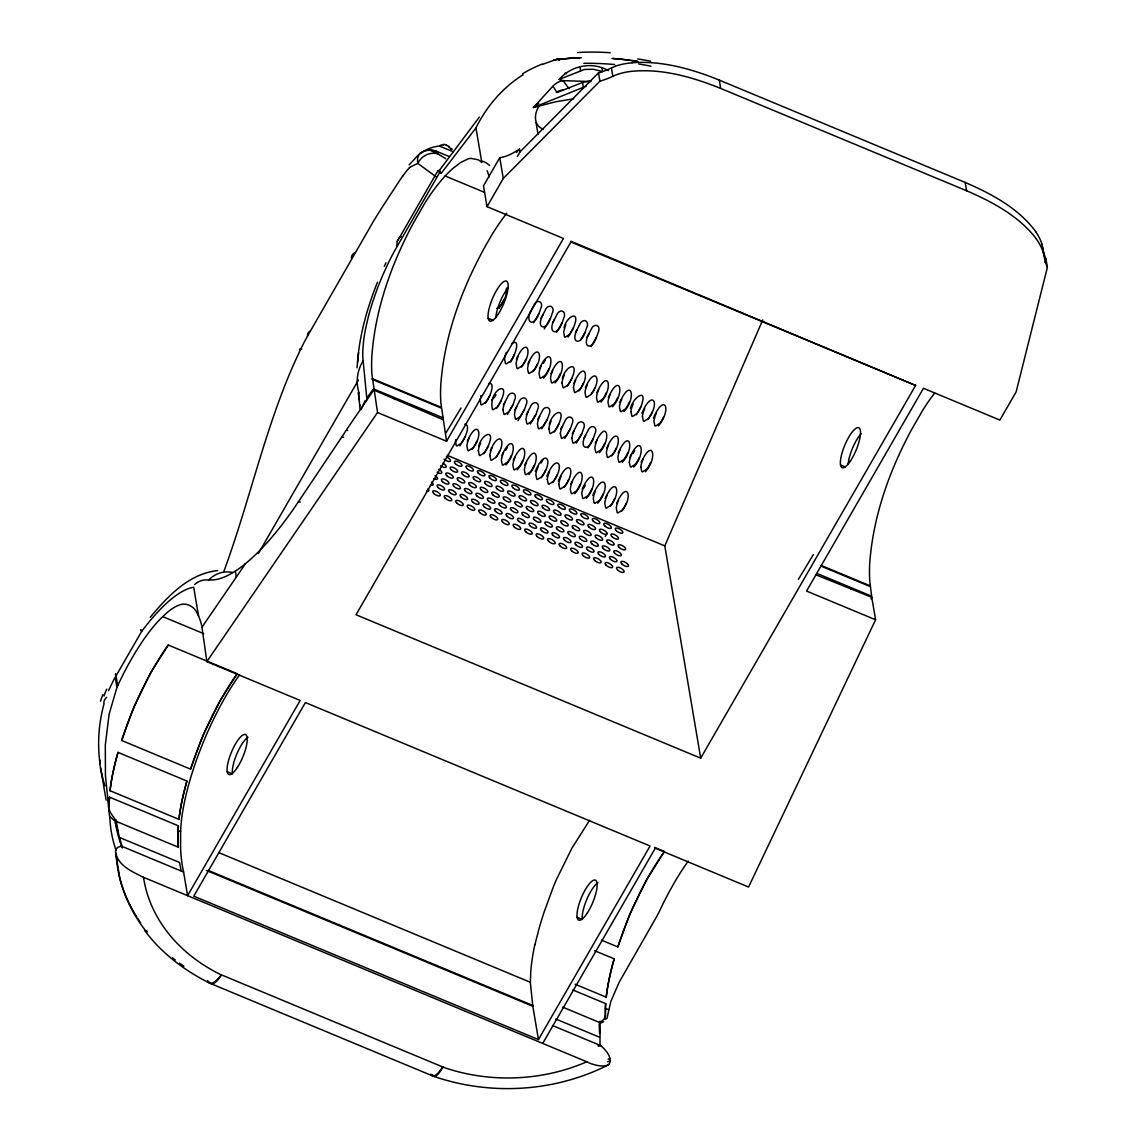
<?xml version="1.0" encoding="UTF-8"?>
<svg xmlns="http://www.w3.org/2000/svg" width="1146" height="1146" viewBox="0 0 1146 1146"><rect width="100%" height="100%" fill="white"/><g stroke="black" fill="none" stroke-linecap="round" stroke-linejoin="round"><path stroke-width="1.5" d="M572.857 989.972L605.675 1003.624A116.133 33.148 -67.4 0 0 605.446 1008.38C605.79 1017.204 606.119 1018.765 599.143 1022.805M600.117 1021.115L599.988 1044.908L598.212 1045.696M538.462 1039.594L650.069 846.006L305.395 702.57L193.774 896.172L538.462 1039.594L532.818 1006.288L530.326 982.265L530.713 973.083A121.705 34.738 -67.4 0 1 534.767 944.906M178.189 830.592L178.174 847.138L116.333 821.41C112.924 815.135 106.435 810.222 109.257 801.899A116.133 33.148 -67.4 0 1 109.486 797.143L178.418 825.836A116.133 33.148 -67.4 0 0 178.189 830.592L180.638 831.609L180.581 847.181A268.637 76.667 -67.4 0 0 183.604 872.02L187.6 895.671L300.152 700.45L206.853 661.614L201.854 626.389A214.273 67.342 -63.3 0 0 198.602 616.204L193.688 587.239A190.437 54.349 -67.4 0 0 141.674 631.403L116.047 675.839A30.297 26.444 -9.6 0 0 115.23 677.372L116.935 687.428L109.128 714.159L105.303 745.043L105.432 775.47L109.085 811.296L109.071 805.996A172.645 49.264 -67.4 0 1 109.472 797.158M455.349 441.568L456.337 445.679A1.604 1.547 -57.1 0 0 457.082 445.98L461.365 443.144A26.888 25.728 -57.1 0 0 465.176 436.597C466.408 433.417 470.104 424.865 464.789 424.163M600.003 1022.676L562.586 1007.09M356.993 367.794L358.612 352.739M478.369 450.693L479.315 455.234A1.604 1.547 -57.1 0 0 480.059 455.549L484.343 452.699A26.888 25.728 -57.1 0 0 488.153 446.152C496.075 428.303 482.194 433.045 478.77 446.066M489.858 455.478L490.803 460.019A1.604 1.547 -57.1 0 0 491.548 460.334L495.831 457.483A26.888 25.728 -57.1 0 0 499.642 450.937M504.555 359.027L505.486 363.569A1.604 1.547 -57.1 0 0 506.245 363.884L510.529 361.033A26.888 25.728 -57.1 0 0 514.339 354.486M502.951 409.638L503.896 414.179A1.604 1.547 -57.1 0 0 504.641 414.494L508.924 411.658L512.778 405.125A30.527 29.223 -57.1 0 0 514.296 400.842C518.379 393.035 510.027 389.683 507.22 397.906A30.527 29.223 -57.1 0 0 505.128 401.931L503.338 405.039M548.905 428.762L549.851 433.303A1.604 1.547 -57.1 0 0 550.596 433.618L554.879 430.781A26.888 25.728 -57.1 0 0 558.689 424.221C566.625 406.343 552.701 411.156 549.292 424.163M547.301 479.386L548.246 483.927A1.604 1.547 -57.1 0 0 548.991 484.228L553.274 481.392M561.998 382.936L562.944 387.477A1.604 1.547 -57.1 0 0 563.689 387.778L567.972 384.941A26.888 25.728 -57.1 0 0 571.782 378.395C579.718 360.517 565.809 365.302 562.385 378.309M560.394 433.546L561.339 438.087A1.604 1.547 -57.1 0 0 562.084 438.402L566.368 435.552L570.235 429.034L564.863 438.331M558.79 484.156L559.735 488.697A1.604 1.547 -57.1 0 0 560.48 489.013L564.763 486.176A26.888 25.728 -57.1 0 0 568.574 479.63M573.487 387.706L574.433 392.247A1.604 1.547 -57.1 0 0 575.177 392.562L579.461 389.726M571.883 438.331L572.828 442.872A1.604 1.547 -57.1 0 0 573.573 443.187L577.856 440.336L581.724 433.804A30.527 29.223 -57.1 0 0 583.228 429.535C587.311 421.714 578.959 418.362 576.152 426.584A30.527 29.223 -57.1 0 0 574.06 430.624L572.269 433.718M630.93 411.615L631.876 416.156A1.604 1.547 -57.1 0 0 632.621 416.471L636.904 413.62A26.888 25.728 -57.1 0 0 640.714 407.074C648.88 387.205 633.409 396.058 630.429 408.549M629.34 462.239L630.271 466.766A1.604 1.547 -57.1 0 0 631.016 467.081L635.314 464.245A26.888 25.728 -57.1 0 0 639.11 457.698M642.433 416.399L643.364 420.94A1.604 1.547 -57.1 0 0 644.109 421.255L648.407 418.405A26.888 25.728 -57.1 0 0 652.203 411.858M640.829 467.009L641.76 471.55A1.604 1.547 -57.1 0 0 642.519 471.865L646.802 469.029A26.888 25.728 -57.1 0 0 650.599 462.468M206.853 661.614L377.521 412.517L371.934 374.269A192.614 54.965 -67.4 0 1 371.777 357.366C374.685 313.359 389.024 270.642 408.936 231.535A158.95 45.367 -67.4 0 1 413.577 222.653L424.965 202.885A102.51 29.252 -67.4 0 1 430.266 194.806A125.186 35.727 -67.4 0 1 445.121 176.054A152.031 43.39 -67.4 0 1 453.257 168.133L460.921 162.345L467.869 158.993A115.832 33.062 -67.4 0 1 470.82 158.363L478.111 159.752A171.585 48.963 -67.4 0 1 480.575 161.428L481.836 162.574L475.962 127.908L441.167 173.404L438.689 171.313L479.272 117.164M357.48 362.236C359.643 334.646 367.207 307.787 377.507 282.188M605.217 1016.445L605.246 1019.224L606.95 1018.493L610.861 1001.318L619.356 981.907L656.543 916.8M480.174 398.679L480.919 404.624A1.604 1.547 -57.1 0 0 481.664 404.925L485.947 402.088A26.888 25.728 -57.1 0 0 489.757 395.542C491.133 392.562 494.786 382.635 488.855 383.323M361.062 409.709L365.144 400.67M534.895 944.777L539.064 928.518A143.121 40.841 -67.4 0 1 544.278 911.629L553.432 886.632A95.347 27.203 -67.4 0 1 556.154 880.099L571.94 848.126L589.545 820.335M1045.109 262.491L1045.969 259.053A69.247 60.452 -9.6 0 1 1042.588 247.378L1041.786 243.883M1045.969 259.053L1047.372 267.39L1016.13 391.918L999.885 420.081L923.461 388.265L806.555 591.05L875.587 619.771L748.567 887.047L655.268 848.212L542.717 1043.433M480.632 396.645L480.948 395.599M121.662 740.474L132.148 711.322A95.347 27.203 -67.4 0 1 134.884 704.804L150.656 672.817L168.261 645.026L237.208 673.719A116.133 33.148 -67.4 0 0 190.594 769.152L121.662 740.474A116.133 33.148 -67.4 0 1 168.261 645.026M190.594 769.152L201.094 740.015A95.347 27.203 -67.4 0 1 203.816 733.483L219.602 701.51L237.208 673.719M601.449 940.121L617.852 946.954L628.352 917.803A95.347 27.203 -67.4 0 1 631.074 911.271L646.86 879.297L664.451 851.507L654.61 847.41M223.928 571.267C248.109 505.558 263.107 436.669 290.353 372.063A112.623 24.037 -65.4 0 1 295.668 359.973L300.381 349.859A53.518 11.417 -65.4 0 1 307.572 335.993A34.624 12.563 29.4 0 1 310.208 331.079M116.935 687.428L117.709 685.623A116.133 33.148 -67.4 0 1 162.789 616.634A115.517 32.962 -67.4 0 1 177.974 605.561C185.122 601.836 193.789 605.79 196.969 612.866A194.089 55.395 -67.4 0 1 198.602 616.219M108.541 690.565L114.557 678.217M496.82 408.091C516.273 376.79 487.652 387.806 492.408 409.394A1.604 1.547 -57.1 0 0 493.152 409.709L497.436 406.873A26.888 25.728 -57.1 0 0 501.246 400.326M472.281 449.089C484.457 434.649 477.825 417.187 467.281 441.282M533.019 306.856A30.527 29.223 -57.1 0 0 531.314 310.265C524.238 323.315 534.408 327.341 538.964 313.445A30.527 29.223 -57.1 0 0 540.482 309.176C544.565 301.355 536.213 298.003 533.406 306.226M542.803 315.05C535.726 328.1 545.897 332.125 550.452 318.23A30.527 29.223 -57.1 0 0 551.971 313.961C556.054 306.14 547.702 302.788 544.894 311.01A30.527 29.223 -57.1 0 0 542.803 315.05L541.012 318.144M521.416 367.007C533.621 352.567 527.002 335.047 516.431 359.185M532.904 371.791C545.109 357.351 538.491 339.832 527.919 363.97M565.78 324.605L563.66 331.853L564.548 336.852A1.604 1.547 -57.1 0 0 565.293 337.168L569.576 334.317A26.888 25.728 -57.1 0 0 573.387 327.77C581.323 309.907 567.413 314.692 563.99 327.699M543.505 378.123C556.154 364.6 551.126 343.026 539.408 368.754M517.347 469.745C529.968 456.237 524.925 434.721 513.236 460.406M579.36 325.349A30.527 29.223 -57.1 0 0 577.269 329.389C570.192 342.439 580.363 346.464 584.918 332.569A30.527 29.223 -57.1 0 0 586.437 328.3C590.519 320.479 582.168 317.127 579.36 325.349M588.758 334.174C581.681 347.224 591.852 351.249 596.407 337.354A30.527 29.223 -57.1 0 0 597.926 333.085C602.008 325.263 593.657 321.911 590.849 330.134A30.527 29.223 -57.1 0 0 588.758 334.174L586.967 337.268M541.213 477.767C554.478 460.377 545.281 447.169 535.325 471.507M552.701 482.552C565.966 465.147 556.77 451.939 546.814 476.292M591.25 394.152C602.925 378.782 594.702 365.474 585.362 387.878M585.549 435.408C578.486 448.458 588.643 452.484 593.213 438.589A30.527 29.223 -57.1 0 0 594.717 434.305C598.799 426.498 590.448 423.146 587.64 431.369A30.527 29.223 -57.1 0 0 585.549 435.408L583.758 438.503M600.948 402.031C613.597 388.508 608.569 366.935 596.851 392.663M612.437 406.801C625.086 393.293 620.058 371.705 608.354 397.433M599.329 452.684C611.993 439.162 606.979 417.516 595.247 443.287M586.279 498.438C598.9 484.916 593.857 463.414 582.168 489.098M623.94 411.586C636.574 398.063 631.546 376.49 619.843 402.217M611.72 455.907C623.94 441.454 617.322 423.891 606.735 448.072M597.768 503.223C611.563 486.663 603.942 469.287 592.769 495.416M622.307 462.239C634.97 448.716 629.956 427.086 618.224 452.842M610.145 506.46C622.321 492.021 615.689 474.559 605.145 498.653M621.633 511.245C633.824 496.805 627.177 479.329 616.634 503.438M700.693 758.179L915.597 385.443L570.909 242.007L356.019 614.757L700.693 758.179L664.795 545.883L762.763 319.906M506.489 288.09L506.016 294.837A30.527 29.223 -57.1 0 1 504.498 299.106L500.644 305.638L496.791 308.475M490.259 450.851C499.57 428.489 507.793 441.754 496.146 457.111M554.292 319.834A30.527 29.223 -57.1 0 1 556.383 315.795C559.191 307.572 567.542 310.924 563.46 318.731A30.527 29.223 -57.1 0 1 561.941 323.014C557.4 336.91 547.215 332.87 554.292 319.82L552.501 322.928M514.826 409.824L516.617 406.715A30.527 29.223 -57.1 0 1 518.708 402.676C521.516 394.468 529.867 397.82 525.785 405.627A30.527 29.223 -57.1 0 1 524.266 409.896L520.413 416.428L516.13 419.278M550.897 373.539C562.614 347.811 567.642 369.384 554.993 382.907M526.315 414.594L528.105 411.5A30.527 29.223 -57.1 0 1 530.197 407.46C533.005 399.238 541.356 402.59 537.273 410.411A30.527 29.223 -57.1 0 1 535.755 414.68L531.902 421.212L527.618 424.049A1.604 1.547 -57.1 0 1 526.874 423.748L525.928 419.207A26.186 25.054 -57.1 0 1 528.163 411.529M537.803 419.379L539.594 416.285A30.527 29.223 -57.1 0 1 541.686 412.245C544.493 404.022 552.845 407.374 548.762 415.181A30.527 29.223 -57.1 0 1 547.244 419.465L543.39 425.997L539.107 428.833A1.604 1.547 -57.1 0 1 538.362 428.518L537.417 423.991A26.186 25.054 -57.1 0 1 539.651 416.313M573.874 383.093C584.446 358.956 591.064 376.475 578.873 390.915M558.303 481.076C568.258 456.724 577.455 469.932 564.19 487.337M570.679 484.314C582.369 458.629 587.411 480.131 574.791 493.654M653.421 418.104C664.608 391.932 672.215 409.366 658.406 425.925M641.201 462.411C652.934 436.64 657.947 458.285 645.284 471.808M384.311 266.345L385.944 262.821M558.718 60.28L559.291 59.048A3.023 2.364 63.4 0 1 559.907 59.277L560.996 59.162M871.032 598.885L871.777 597.295L869.814 581.437A192.614 54.965 -67.4 0 1 869.642 564.548C872.55 520.542 886.889 477.825 906.801 438.703A158.95 45.367 -67.4 0 1 911.442 429.822L922.831 410.053A102.51 29.252 -67.4 0 1 928.145 401.974A125.186 35.727 -67.4 0 1 934.592 393.15M565.565 58.675L560.007 59.306L559.492 60.194M476.077 127.679C486.635 106.234 502.836 87.54 523.063 74.748M658.305 913.505L659.537 911.099A116.133 33.148 -67.4 0 1 688.302 861.09M418.806 155.011L417.975 157.002A121.877 35.268 26.7 0 0 417.602 161.543L417.832 163.391L436.311 176.957M657.962 914.164L656.902 916.141M307.572 335.993L373.539 221.135A341.68 72.943 -65.4 0 1 382.922 206.108L399.639 180.538A118.84 25.37 -65.4 0 1 402.103 176.957L402.618 176.24M439.276 170.668L438.03 170.553L397.318 241.29M438.03 170.553L439.72 172.459L394.281 251.404A86.752 24.754 -67.4 0 0 388.136 263.394L382.735 275.226A88.5 25.255 -67.4 0 0 376.977 289.58L372.507 302.444A91.68 26.172 -67.4 0 0 368.382 316.654L365.574 328.787A95.118 27.146 -67.4 0 0 363.526 341.508L362.809 350.547A97.424 27.805 -67.4 0 0 363.124 360.661L366.792 398.249A17.319 9.555 33.9 0 1 365.617 401.831M258.337 553.604L358.426 379.999M116.104 819.805L115.402 823.1M517.319 156.529L519.955 151.931L519.482 149.109A71.396 26.931 -52.8 0 1 499.728 157.704L483.497 185.838L487.021 206.667L563.46 238.468L446.553 441.253L377.521 412.517M487.021 206.667L503.266 178.489L599.902 81.18A69.247 60.452 -9.6 0 0 612.838 76.281L616.577 74.691A56.928 49.693 -9.6 0 1 631.747 71.324C662.259 68.345 692.628 77.154 720.691 88.428L966.594 190.752C992.45 201.94 1018.665 215.878 1036.185 238.612M446.553 441.253L440.881 402.948A192.614 54.965 -67.4 0 1 440.709 386.059C443.688 341.093 458.558 297.502 479.171 257.692A152.146 43.419 -67.4 0 1 485.589 245.702L491.82 234.959A104.687 29.868 -67.4 0 1 499.212 223.484L501.361 220.419A128.094 36.557 -67.4 0 1 506.733 213.299M499.14 308.389L504.498 299.106M446.08 432.672L461.007 407.99M529.524 313.359L531.314 310.265M459.904 445.851L465.219 436.612M485.331 403.32L489.8 395.556M509.927 362.236C512.233 362.036 522.791 336.809 511.761 343.499M533.606 322.742L538.964 313.445M491.849 400.255L493.64 397.161M494.17 397.82L495.946 394.725M544.207 329.074L550.452 318.23M483.77 453.873L488.196 446.181M507.42 414.437L512.778 405.125M556.598 332.297L561.941 323.014M543.462 363.296L545.252 360.202M518.006 420.768L524.266 409.91M568.087 337.082L573.43 327.799M501.747 455.621C513.437 429.951 518.479 451.452 505.859 464.975M505.744 450.278L507.535 447.169M575.478 332.483L577.269 329.389M530.397 423.991L535.755 414.68M580.463 340.319L584.918 332.569M541.886 428.776L547.244 419.465M567.37 386.13L571.825 378.409M591.064 346.636L596.407 337.354M524.725 465.19C536.414 439.505 541.456 461.007 528.836 474.53M554.263 431.999L558.732 424.249M541.098 463.07L542.889 459.961M560.781 428.948L562.571 425.839A30.527 29.223 -57.1 0 1 564.663 421.8C567.471 413.591 575.822 416.943 571.739 424.751A30.527 29.223 -57.1 0 1 570.221 429.019M576.352 443.115L581.724 433.804M587.841 447.9L593.213 438.589M583.486 488.397L585.277 485.302M636.317 414.823L640.772 407.102M641.918 413.319C651.902 388.938 661.084 402.189 647.805 419.608M629.713 457.626C641.445 431.856 646.459 453.501 633.795 467.024M632.921 453.644L634.712 450.55M605.26 536.486L607.051 533.377M798.418 579.289L813.345 554.607M419.035 154.567L419.78 153.822M346.178 430.28L343.471 434.506A77.871 24.496 -63.2 0 1 341.952 436.798L298.404 501.776A171.313 53.891 -63.2 0 1 245.531 563.574M366.792 398.249L371.046 392.147A34.595 9.87 -67.4 0 1 372.98 389.654L373.51 389.053M202.011 627.134L245.516 563.646A175.238 55.137 -63.2 0 1 235.36 571.095L229.716 574.447A176.011 55.309 -63.3 0 1 208.916 579.847L204.174 580.005A88.801 27.905 -63.3 0 0 199.476 581.351L197.441 582.412M409.122 164.895L417.903 155.412M533.506 370.602L529.223 373.438A1.604 1.547 -57.1 0 1 528.478 373.123L527.532 368.582A26.186 25.054 -57.1 0 1 529.767 360.904M472.854 447.928L468.571 450.765A1.604 1.547 -57.1 0 1 467.826 450.45L466.88 445.909A26.186 25.054 -57.1 0 1 469.115 438.245M518.809 467.052L514.525 469.889A1.604 1.547 -57.1 0 1 513.78 469.574L512.835 465.032A26.186 25.054 -57.1 0 1 515.07 457.369M602.438 399.281L598.155 402.131A1.604 1.547 -57.1 0 1 597.41 401.816L596.464 397.275A26.186 25.054 -57.1 0 1 598.713 389.597M600.833 449.905L596.55 452.742A1.604 1.547 -57.1 0 1 595.805 452.426L594.86 447.885A26.186 25.054 -57.1 0 1 597.109 440.207M587.74 495.731L583.457 498.582A1.604 1.547 -57.1 0 1 582.712 498.266L581.767 493.725A26.186 25.054 -57.1 0 1 584.016 486.047M150.241 617.264C167.674 596.364 188.918 573.645 217.597 570.608M573.688 98.814L555.982 101.693L533.492 107.466L552.888 86.151A18.035 15.743 -9.6 0 1 562.543 80.621L590.878 81.581M562.686 80.621L559.162 79.446C571.066 65.523 592.396 61.239 608.397 70.665M408.764 168.462L409.537 167.703A19.367 4.14 -65.4 0 1 410.769 166.743M438.732 171.141L440.322 171.141M519.955 151.931L598.499 72.857A69.247 60.452 -9.6 0 0 611.42 67.958L615.173 66.353M129.899 904.824A191.912 160.039 -4.7 0 1 119.771 877.922L115.674 852.61C118.081 865.789 132.692 871.934 143.422 877.277L586.881 1061.812C592.74 1065.178 613.024 1070.722 609.858 1058.259A28.636 11.331 30 0 0 602.882 1047.573L600.934 1045.682L552.472 1025.527M609.858 1058.259L608.168 1059.148M411.013 166.643L417.832 163.391A17.319 16.904 -53.7 0 1 437.801 153.779L445.808 158.75M598.384 1046.04L600.891 1045.639M608.984 1064.577C555.28 1092.052 490.574 1095.963 433.646 1076.309M603.684 1021.716L599.988 1023.364M542.287 64.448L556.512 59.363M451.896 149.009L448.888 147.404M533.492 107.466L586.15 86.179M601.922 67.958L602.538 71.582L593.341 69.247L584.417 69.462L559.162 79.446M590.835 80.922L583.515 82.068L557.013 92.54L553.117 86.48M557.314 59.191L557.142 59.234A12.148 6.174 -3.8 0 0 556.498 59.334M553.747 60.122L560.007 59.306M560.795 59.205L568.803 58.389M115.502 823.1A193.602 157.174 -1.9 0 0 121.462 845.992L122.092 847.696M565.608 58.718L567.943 58.46M632.119 62.729C662.087 60.523 691.754 68.961 719.287 80.105L965.176 182.429C991.476 193.832 1018.336 208.042 1035.697 231.592M568.187 58.489L569.691 58.317M569.075 58.417L570.565 58.245M569.963 58.346L571.453 58.188M570.866 58.274L573.229 58.059M571.768 58.217L574.117 58.002M420.195 153.664A33.277 29.051 -9.6 0 1 439.778 146.029L440.322 146.158M573.559 58.102L575.005 57.959M574.461 58.045L575.879 57.902M575.364 58.002L576.767 57.859M576.266 57.959L578.558 57.773M577.169 57.902L581.266 57.672M579.002 57.83L579.905 57.801M611.921 58.475L618.797 59.076M612.852 58.446L617.68 58.861M618.654 58.947L619.771 59.177M619.628 59.048L620.774 59.277M620.588 59.148L629.555 60.308M621.576 59.248L628.166 60.007M629.541 60.194L630.959 60.494M630.93 60.38L631.661 60.58M631.618 60.466L635.142 61.082M632.306 60.566L635.844 61.196M635.758 61.067L636.546 61.297M636.445 61.168L637.248 61.397M637.147 61.268L637.95 61.512M566.611 73.788L565.035 73.186M210.95 983.683L432.142 1075.722M439.792 146.187L452.985 151.673M437.801 153.779L430.466 150.384A59.664 17.032 -67.4 0 0 429.449 150.269L431.326 150.269A19.983 19.138 -57.1 0 1 437.514 151.702L449.06 156.486M445.135 175.968L484.529 192.356M488.167 318.316L492.766 320.221M840.505 464.932L845.103 466.837M372.321 378.667L441.253 407.346M820.951 565.35L870.186 585.835M371.977 379.254L440.924 407.933M820.608 565.938L869.857 586.423M373.625 388.938L442.557 417.617M817.327 573.573L871.504 596.178M442.886 419.594L373.711 390.041L346.78 429.335L347.682 430.595M815.737 574.748L871.777 597.295L875.587 619.771M447.098 455.291L664.795 545.883M162.789 616.634L203.73 633.681M227.237 771.731L232.452 773.894A21.645 6.174 -67.4 0 1 236.878 753.839A21.645 6.174 -67.4 0 1 248.009 737.236M577.126 917.33L582.354 919.493A21.645 6.174 -67.4 0 1 586.781 899.438A21.645 6.174 -67.4 0 1 597.897 882.835M118.024 752.378L186.97 781.071A116.133 33.148 -67.4 0 0 179.005 819.39L110.073 790.711A116.133 33.148 -67.4 0 1 118.024 752.378A112.294 32.045 -67.4 0 0 109.987 790.797M594.53 950.664L614.227 958.858A116.133 33.148 -67.4 0 0 606.263 997.178L575.091 984.213M107.796 801.298L109.257 801.899M605.446 1008.38L608.583 1009.683M218.628 852.552L530.326 982.265M208.3 870.444L533.191 1005.644M206.28 870.401L532.818 1006.288M119.657 837.54L179.55 862.465L181.168 871.017M555.738 1018.995L599.444 1037.187M121.333 846.12L183.604 872.034M209.489 983.024C184.348 970.461 161.328 953.042 144.539 930.323M439.72 172.459L441.167 173.404M538.949 106.32A17.419 8.137 -37.1 0 0 538.663 106.764C534.079 113.855 533.463 125.645 543.276 129.183M141.588 631.303L140.614 629.813L141.703 630.844M563.087 80.607L569.046 88.729M140.127 922L140.614 922.716M138.652 919.823L139.139 920.553M137.692 918.347L138.179 919.092M136.302 916.141L136.761 916.872M135.844 915.396L134.942 913.906M134.497 913.147L131.546 907.861M115.517 673.805L115.932 675.166A15.843 1.189 88 0 1 115.961 675.438L117.709 685.623M116.018 675.567L115.331 673.862M131.145 907.102L129.956 904.796M487.15 170.711L489.356 176.885M104.888 785.884L103.412 780.713A177.057 141.932 -49.3 0 1 99.788 763.666M122.35 847.682L115.116 821.381L109.486 816.067L109.099 811.483M118.439 833.113L116.333 821.41M394.668 399.481L394.553 398.808M1047.372 267.39A69.247 60.452 -9.6 0 1 1044.006 255.701L1043.189 252.206A58.245 50.854 -9.6 0 0 1036.084 238.683M1042.588 247.378L1044.006 255.701M965.176 182.429L966.594 190.752M850.948 588.629L851.091 589.445M719.287 80.105L720.691 88.428M611.42 67.958L612.838 76.281M598.499 72.857L599.902 81.18M579.948 66.941L580.564 70.551M582.569 82.412L583.357 87.039M536.056 122.679L538.033 134.354M499.742 157.675L503.266 178.489M235.36 571.095L236.348 576.939M100.647 767.949L106.105 800.109M915.482 384.612L915.582 385.428L570.794 241.19M358.913 397.318L359.228 399.811L358.383 392.548L360.016 408.993M599.587 1033.334L599.2 1024.137M617.852 946.954A116.133 33.148 -67.4 0 1 664.451 851.507M605.231 1016.43A183.475 52.358 -67.4 0 1 605.661 1003.638M183.904 966.193A191.482 157.203 -2.8 0 1 179.535 963.127M175.266 959.961A191.482 157.203 -2.8 0 1 172.502 957.798M145.871 931.039A191.482 157.203 -2.8 0 1 116.176 854.988M147.419 931.87A191.124 159.222 -4.2 0 1 146.316 930.495M116.133 850.59A191.783 145.757 0.4 0 1 109.787 816.067M103.971 696.009A136.145 102.452 67.7 0 1 106.736 689.09M100.533 701.194A109.214 74.218 76.8 0 1 102.825 694.562M106.693 697.341A30.297 13.709 15.3 0 0 103.999 703.945A191.597 167.244 -9.6 0 0 99.989 763.594A30.297 14.769 -7.8 0 1 100.189 760.242M115.488 852.338A29.266 11.575 30 0 1 121.447 846.221M178.232 847.037A216.709 61.841 -67.4 0 1 178.332 825.951M180.638 831.609A116.133 33.148 -67.4 0 1 239.571 674.836M610.216 1060.566A191.482 157.203 -2.8 0 1 607.724 1061.841M495.745 317.771A21.645 6.174 -67.4 0 1 508.022 287.961M446.353 456.839A4.326 1.719 30 0 1 450.349 461.222A4.326 1.719 30 0 1 444.089 459.116M438.818 469.273A4.326 1.719 30 0 1 441.783 472.954A4.326 1.719 30 0 1 437.127 472.252M431.469 482.036A4.326 1.719 30 0 1 433.159 484.715A4.326 1.719 30 0 1 430.395 485.002M442.872 463.17A4.326 1.719 30 0 1 446.052 467.11A4.326 1.719 30 0 1 440.68 465.806M435.036 475.547A4.326 1.719 30 0 1 437.471 478.827A4.326 1.719 30 0 1 433.632 478.627M427.988 488.74A4.326 1.719 30 0 1 426.599 491.09M221.221 974.874A165.353 134.254 -1.9 0 1 143.522 877.277M298.404 501.776A25.971 10.271 30 0 1 300.295 502.091M341.952 436.798A25.971 10.271 30 0 1 343.556 437.299M586.838 1061.755A165.353 134.254 -1.9 0 1 442.915 1067.127M848.083 464.388A21.645 6.174 -67.4 0 1 861.061 433.761M663.692 416.643A26.888 25.728 -57.1 0 1 659.924 423.218L655.598 426.026A1.604 1.547 -57.1 0 1 654.853 425.725L653.922 421.184A26.186 25.054 -57.1 0 1 656.157 413.505M629.283 462.225A26.186 25.054 -57.1 0 1 631.575 454.561M560.337 433.546A26.186 25.054 -57.1 0 1 562.643 425.868M571.825 438.316A26.186 25.054 -57.1 0 1 574.132 430.652M548.848 428.762A26.186 25.054 -57.1 0 1 551.14 421.083M616.133 448.129A26.888 25.728 -57.1 0 1 612.365 454.704L608.039 457.526A1.604 1.547 -57.1 0 1 607.294 457.211L606.349 452.67A26.186 25.054 -57.1 0 1 608.598 444.992M627.621 452.914A26.888 25.728 -57.1 0 1 623.854 459.489L619.528 462.296A1.604 1.547 -57.1 0 1 618.783 461.996L617.852 457.455A26.186 25.054 -57.1 0 1 620.086 449.776M604.644 443.344A26.888 25.728 -57.1 0 1 600.876 449.92M516.13 419.278A1.604 1.547 -57.1 0 1 515.385 418.963L514.439 414.422A26.186 25.054 -57.1 0 1 516.674 406.744M502.893 409.638A26.186 25.054 -57.1 0 1 505.185 401.96M640.772 467.009A26.186 25.054 -57.1 0 1 643.064 459.331M561.941 382.922A26.186 25.054 -57.1 0 1 564.233 375.258M560.294 373.61A26.888 25.728 -57.1 0 1 556.512 380.185L552.2 383.008A1.604 1.547 -57.1 0 1 551.455 382.692L550.51 378.151A26.186 25.054 -57.1 0 1 552.744 370.473M594.76 387.95A26.888 25.728 -57.1 0 1 590.992 394.525L586.666 397.347A1.604 1.547 -57.1 0 1 585.921 397.032L584.976 392.491A26.186 25.054 -57.1 0 1 587.225 384.812M583.271 383.165A26.888 25.728 -57.1 0 1 579.504 389.74M573.43 387.706A26.186 25.054 -57.1 0 1 575.722 380.028M525.828 359.271A26.888 25.728 -57.1 0 1 522.046 365.846L517.734 368.654A1.604 1.547 -57.1 0 1 516.989 368.353L516.044 363.812A26.186 25.054 -57.1 0 1 518.279 356.134M504.498 359.013A26.186 25.054 -57.1 0 1 506.317 352.409M548.805 368.826A26.888 25.728 -57.1 0 1 545.023 375.401L540.711 378.223A1.604 1.547 -57.1 0 1 539.967 377.908L539.021 373.367A26.186 25.054 -57.1 0 1 541.256 365.689M537.316 364.041A26.888 25.728 -57.1 0 1 533.535 370.616M642.376 416.385A26.186 25.054 -57.1 0 1 644.668 408.721M617.737 397.519A26.888 25.728 -57.1 0 1 613.97 404.094L609.643 406.902A1.604 1.547 -57.1 0 1 608.898 406.601L607.953 402.06A26.186 25.054 -57.1 0 1 610.202 394.382M606.248 392.734A26.888 25.728 -57.1 0 1 602.481 399.309M630.887 411.615A26.186 25.054 -57.1 0 1 633.179 403.936M629.226 402.289A26.888 25.728 -57.1 0 1 625.458 408.864L621.132 411.686A1.604 1.547 -57.1 0 1 620.387 411.371L619.442 406.83A26.186 25.054 -57.1 0 1 621.691 399.152M626.017 503.524A26.888 25.728 -57.1 0 1 622.249 510.099L617.938 512.921A1.604 1.547 -57.1 0 1 617.178 512.606L616.247 508.065A26.186 25.054 -57.1 0 1 618.482 500.387M591.551 489.184A26.888 25.728 -57.1 0 1 587.783 495.76M580.062 484.4A26.888 25.728 -57.1 0 1 576.295 490.975L571.969 493.797A1.604 1.547 -57.1 0 1 571.224 493.482L570.278 488.941A26.186 25.054 -57.1 0 1 572.527 481.263M614.528 498.754A26.888 25.728 -57.1 0 1 610.761 505.314L606.435 508.136A1.604 1.547 -57.1 0 1 605.69 507.821L604.759 503.28A26.186 25.054 -57.1 0 1 606.993 495.616M603.04 493.969A26.888 25.728 -57.1 0 1 599.272 500.544L594.946 503.352A1.604 1.547 -57.1 0 1 594.201 503.051L593.27 498.51A26.186 25.054 -57.1 0 1 595.505 490.832M545.596 470.061A26.888 25.728 -57.1 0 1 541.829 476.636L537.503 479.458A1.604 1.547 -57.1 0 1 536.758 479.143L535.812 474.602A26.186 25.054 -57.1 0 1 538.061 466.923M534.108 465.276A26.888 25.728 -57.1 0 1 530.34 471.851L526.014 474.673A1.604 1.547 -57.1 0 1 525.269 474.358L524.324 469.817A26.186 25.054 -57.1 0 1 526.558 462.139M558.747 484.156A26.186 25.054 -57.1 0 1 561.039 476.492M557.085 474.845A26.888 25.728 -57.1 0 1 553.317 481.42M547.244 479.372A26.186 25.054 -57.1 0 1 549.55 471.708M455.478 440.207A26.186 25.054 -57.1 0 1 455.578 439.72M476.664 441.382A26.888 25.728 -57.1 0 1 472.883 447.943M511.13 455.721A26.888 25.728 -57.1 0 1 507.349 462.296L503.037 465.104A1.604 1.547 -57.1 0 1 502.292 464.803L501.346 460.262A26.186 25.054 -57.1 0 1 503.581 452.584M522.619 460.506A26.888 25.728 -57.1 0 1 518.837 467.067M478.312 450.693A26.186 25.054 -57.1 0 1 480.604 443.015M489.8 455.478A26.186 25.054 -57.1 0 1 492.092 447.8M556.326 92.267A31.214 11.961 13.4 0 1 563.302 89.818M519.482 149.109A69.247 19.769 -67.4 0 1 516.517 152.404M533.391 106.907A174.851 152.633 -9.6 0 1 538.763 103.369M577.57 52.53A202.871 109.887 19.6 0 1 610.245 52.716M637.735 58.933A156.257 69.362 16 0 1 650.642 61.168M557.285 59.134A4.928 2.392 -4.2 0 1 558.933 58.919M638.68 63.975A158.979 66.826 15.5 0 1 650.928 66.182M583.815 63.317A204.618 101.822 17.1 0 1 614.6 64.505M360.002 405.77A25.341 4.913 -45.4 0 1 359.844 404.653M178.919 819.49A112.294 32.045 -67.4 0 1 186.87 781.128M606.177 997.278A112.294 32.045 -67.4 0 1 614.127 958.916M419.923 153.349A16.316 14.239 -9.6 0 1 437.471 151.759M397.118 246.376A51.942 20.556 30 0 1 401.157 236.434M359.214 393.479A51.942 44.279 -6.5 0 1 363.124 360.661M402.604 176.369A50.453 10.772 -65.4 0 1 408.793 168.333M446.31 145.427A30.641 26.329 -49.9 0 1 449.361 146.502M443.301 144.353A20.356 15.041 -22.1 0 1 446.654 145.026M440.637 145.098A10.787 5.687 -9.4 0 1 443.258 145.227M450.865 149.653A53.891 14.64 -68.6 0 1 451.868 149.123M351.364 258.208A34.666 13.523 29.9 0 1 354.63 252.894M300.381 349.859A34.624 2.707 25.5 0 1 301.713 348.957M522.519 73.817A149.968 140.757 63.7 0 1 542.13 64.076M208.901 579.862A25.971 24.883 -67.8 0 1 232.695 572.513M194.648 584.546A15.313 4.813 -63.3 0 1 197.37 582.598M482.394 161.199A189.219 55.423 -67 0 1 489.557 165.554M615.144 66.253A58.245 50.854 -9.6 0 1 632.119 62.844M1035.626 231.635A56.928 49.693 -9.6 0 1 1041.872 243.869M430.767 1074.103A25.971 7.406 -67.4 0 0 442.714 1066.955L221.522 974.902A25.971 7.406 -67.4 0 1 209.575 982.05M442.958 1067.041A25.971 6.561 -70.6 0 1 432.429 1074.733M221.278 974.802A25.971 8.237 -64.2 0 1 207.67 980.561M850.604 460.706A21.645 6.174 -67.4 0 0 859.085 427.902A21.645 6.174 -67.4 0 0 841.622 454.518A21.645 6.174 -67.4 0 0 850.604 460.706M604.802 525.928A4.326 1.719 30 0 0 611.262 528.077A4.326 1.719 30 0 0 606.606 523.536A4.326 1.719 30 0 0 604.802 525.928M581.824 516.359A4.326 1.719 30 0 0 588.285 518.522A4.326 1.719 30 0 0 583.629 513.981A4.326 1.719 30 0 0 581.824 516.359M593.313 521.144A4.326 1.719 30 0 0 599.773 523.307A4.326 1.719 30 0 0 595.118 518.766A4.326 1.719 30 0 0 593.313 521.144M455.435 463.772A4.326 1.719 30 0 0 461.895 465.935A4.326 1.719 30 0 0 457.24 461.394A4.326 1.719 30 0 0 455.435 463.772M478.426 473.327A4.326 1.719 30 0 0 484.873 475.49A4.326 1.719 30 0 0 480.217 470.949A4.326 1.719 30 0 0 478.426 473.327M466.938 468.556A4.326 1.719 30 0 0 473.384 470.705A4.326 1.719 30 0 0 468.728 466.164A4.326 1.719 30 0 0 466.938 468.556M547.358 502.02A4.326 1.719 30 0 0 553.805 504.183A4.326 1.719 30 0 0 549.149 499.642A4.326 1.719 30 0 0 547.358 502.02M535.87 497.235A4.326 1.719 30 0 0 542.316 499.398A4.326 1.719 30 0 0 537.66 494.857A4.326 1.719 30 0 0 535.87 497.235M570.336 511.574A4.326 1.719 30 0 0 576.782 513.737A4.326 1.719 30 0 0 572.14 509.196A4.326 1.719 30 0 0 570.336 511.574M558.847 506.804A4.326 1.719 30 0 0 565.293 508.953A4.326 1.719 30 0 0 560.652 504.412A4.326 1.719 30 0 0 558.847 506.804M501.404 482.896A4.326 1.719 30 0 0 507.85 485.059A4.326 1.719 30 0 0 503.194 480.518A4.326 1.719 30 0 0 501.404 482.896M489.915 478.111A4.326 1.719 30 0 0 496.361 480.274A4.326 1.719 30 0 0 491.706 475.733A4.326 1.719 30 0 0 489.915 478.111M524.381 492.451A4.326 1.719 30 0 0 530.827 494.614A4.326 1.719 30 0 0 526.172 490.073A4.326 1.719 30 0 0 524.381 492.451M512.892 487.68A4.326 1.719 30 0 0 519.339 489.829A4.326 1.719 30 0 0 514.683 485.288A4.326 1.719 30 0 0 512.892 487.68M607.624 542.574A4.326 1.719 30 0 0 614.07 544.737A4.326 1.719 30 0 0 609.414 540.196A4.326 1.719 30 0 0 607.624 542.574M573.158 528.234A4.326 1.719 30 0 0 579.604 530.397A4.326 1.719 30 0 0 574.948 525.856A4.326 1.719 30 0 0 573.158 528.234M561.669 523.45A4.326 1.719 30 0 0 568.115 525.613A4.326 1.719 30 0 0 563.46 521.072A4.326 1.719 30 0 0 561.669 523.45M596.135 537.803A4.326 1.719 30 0 0 602.581 539.952A4.326 1.719 30 0 0 597.926 535.411A4.326 1.719 30 0 0 596.135 537.803M584.646 533.019A4.326 1.719 30 0 0 591.092 535.168A4.326 1.719 30 0 0 586.437 530.641A4.326 1.719 30 0 0 584.646 533.019M492.723 494.771A4.326 1.719 30 0 0 499.183 496.92A4.326 1.719 30 0 0 494.528 492.393A4.326 1.719 30 0 0 492.723 494.771M504.211 499.556A4.326 1.719 30 0 0 510.672 501.704A4.326 1.719 30 0 0 506.016 497.163A4.326 1.719 30 0 0 504.211 499.556M469.745 485.202A4.326 1.719 30 0 0 476.206 487.365A4.326 1.719 30 0 0 471.55 482.824A4.326 1.719 30 0 0 469.745 485.202M481.234 489.987A4.326 1.719 30 0 0 487.695 492.15A4.326 1.719 30 0 0 483.039 487.609A4.326 1.719 30 0 0 481.234 489.987M538.677 513.895A4.326 1.719 30 0 0 545.138 516.044A4.326 1.719 30 0 0 540.482 511.517A4.326 1.719 30 0 0 538.677 513.895M550.166 518.68A4.326 1.719 30 0 0 556.627 520.828A4.326 1.719 30 0 0 551.971 516.287A4.326 1.719 30 0 0 550.166 518.68M515.7 504.326A4.326 1.719 30 0 0 522.161 506.489A4.326 1.719 30 0 0 517.505 501.948A4.326 1.719 30 0 0 515.7 504.326M527.189 509.111A4.326 1.719 30 0 0 533.649 511.274A4.326 1.719 30 0 0 528.994 506.733A4.326 1.719 30 0 0 527.189 509.111M446.768 475.647A4.326 1.719 30 0 0 453.229 477.796A4.326 1.719 30 0 0 448.573 473.269A4.326 1.719 30 0 0 446.768 475.647M458.257 480.432A4.326 1.719 30 0 0 464.717 482.581A4.326 1.719 30 0 0 460.062 478.04A4.326 1.719 30 0 0 458.257 480.432M610.431 559.234A4.326 1.719 30 0 0 616.892 561.397A4.326 1.719 30 0 0 612.236 556.856A4.326 1.719 30 0 0 610.431 559.234M587.454 549.679A4.326 1.719 30 0 0 593.915 551.828A4.326 1.719 30 0 0 589.259 547.287A4.326 1.719 30 0 0 587.454 549.679M598.943 554.449A4.326 1.719 30 0 0 605.403 556.612A4.326 1.719 30 0 0 600.748 552.071A4.326 1.719 30 0 0 598.943 554.449M552.988 535.325A4.326 1.719 30 0 0 559.449 537.488A4.326 1.719 30 0 0 554.793 532.947A4.326 1.719 30 0 0 552.988 535.325M541.499 530.555A4.326 1.719 30 0 0 547.96 532.704A4.326 1.719 30 0 0 543.304 528.163A4.326 1.719 30 0 0 541.499 530.555M575.965 544.894A4.326 1.719 30 0 0 582.426 547.043A4.326 1.719 30 0 0 577.77 542.516A4.326 1.719 30 0 0 575.965 544.894M564.477 540.11A4.326 1.719 30 0 0 570.937 542.273A4.326 1.719 30 0 0 566.282 537.732A4.326 1.719 30 0 0 564.477 540.11M472.567 501.862A4.326 1.719 30 0 0 479.014 504.025A4.326 1.719 30 0 0 474.358 499.484A4.326 1.719 30 0 0 472.567 501.862M484.056 506.647A4.326 1.719 30 0 0 490.502 508.795A4.326 1.719 30 0 0 485.861 504.269A4.326 1.719 30 0 0 484.056 506.647M449.59 492.307A4.326 1.719 30 0 0 456.036 494.456A4.326 1.719 30 0 0 451.381 489.915A4.326 1.719 30 0 0 449.59 492.307M461.079 497.078A4.326 1.719 30 0 0 467.525 499.241A4.326 1.719 30 0 0 462.869 494.7A4.326 1.719 30 0 0 461.079 497.078M518.522 520.986A4.326 1.719 30 0 0 524.983 523.149A4.326 1.719 30 0 0 520.327 518.608A4.326 1.719 30 0 0 518.522 520.986M530.011 525.77A4.326 1.719 30 0 0 536.471 527.919A4.326 1.719 30 0 0 531.816 523.393A4.326 1.719 30 0 0 530.011 525.77M495.545 511.431A4.326 1.719 30 0 0 501.991 513.58A4.326 1.719 30 0 0 497.35 509.039A4.326 1.719 30 0 0 495.545 511.431M507.033 516.201A4.326 1.719 30 0 0 513.494 518.364A4.326 1.719 30 0 0 508.838 513.823A4.326 1.719 30 0 0 507.033 516.201M438.101 487.523A4.326 1.719 30 0 0 444.548 489.671A4.326 1.719 30 0 0 439.892 485.145A4.326 1.719 30 0 0 438.101 487.523M619.112 547.358A4.326 1.719 30 0 0 625.558 549.521A4.326 1.719 30 0 0 620.903 544.98A4.326 1.719 30 0 0 619.112 547.358M616.29 530.698A4.326 1.719 30 0 0 622.751 532.861A4.326 1.719 30 0 0 618.095 528.32A4.326 1.719 30 0 0 616.29 530.698M621.92 564.018A4.326 1.719 30 0 0 628.38 566.167A4.326 1.719 30 0 0 623.725 561.64A4.326 1.719 30 0 0 621.92 564.018M511.374 510.271A4.326 1.719 30 0 0 517.82 512.42A4.326 1.719 30 0 0 513.164 507.893A4.326 1.719 30 0 0 511.374 510.271M499.885 505.486A4.326 1.719 30 0 0 506.331 507.649A4.326 1.719 30 0 0 501.676 503.108A4.326 1.719 30 0 0 499.885 505.486M534.351 519.826A4.326 1.719 30 0 0 540.797 521.989A4.326 1.719 30 0 0 536.142 517.448A4.326 1.719 30 0 0 534.351 519.826M522.863 515.055A4.326 1.719 30 0 0 529.309 517.204A4.326 1.719 30 0 0 524.653 512.663A4.326 1.719 30 0 0 522.863 515.055M465.405 491.147A4.326 1.719 30 0 0 471.865 493.296A4.326 1.719 30 0 0 467.21 488.769A4.326 1.719 30 0 0 465.405 491.147M453.916 486.362A4.326 1.719 30 0 0 460.377 488.525A4.326 1.719 30 0 0 455.721 483.984A4.326 1.719 30 0 0 453.916 486.362M488.397 500.702A4.326 1.719 30 0 0 494.843 502.865A4.326 1.719 30 0 0 490.187 498.324A4.326 1.719 30 0 0 488.397 500.702M476.908 495.932A4.326 1.719 30 0 0 483.354 498.08A4.326 1.719 30 0 0 478.699 493.539A4.326 1.719 30 0 0 476.908 495.932M568.817 534.179A4.326 1.719 30 0 0 575.263 536.328A4.326 1.719 30 0 0 570.622 531.787A4.326 1.719 30 0 0 568.817 534.179M580.306 538.949A4.326 1.719 30 0 0 586.752 541.113A4.326 1.719 30 0 0 582.111 536.572A4.326 1.719 30 0 0 580.306 538.949M545.84 524.61A4.326 1.719 30 0 0 552.286 526.773A4.326 1.719 30 0 0 547.63 522.232A4.326 1.719 30 0 0 545.84 524.61M557.328 529.395A4.326 1.719 30 0 0 563.775 531.543A4.326 1.719 30 0 0 559.119 527.017A4.326 1.719 30 0 0 557.328 529.395M591.794 543.734A4.326 1.719 30 0 0 598.255 545.897A4.326 1.719 30 0 0 593.599 541.356A4.326 1.719 30 0 0 591.794 543.734M603.283 548.519A4.326 1.719 30 0 0 609.744 550.667A4.326 1.719 30 0 0 605.088 546.141A4.326 1.719 30 0 0 603.283 548.519M508.552 493.611A4.326 1.719 30 0 0 515.012 495.774A4.326 1.719 30 0 0 510.357 491.233A4.326 1.719 30 0 0 508.552 493.611M520.04 498.395A4.326 1.719 30 0 0 526.501 500.544A4.326 1.719 30 0 0 521.845 496.017A4.326 1.719 30 0 0 520.04 498.395M485.575 484.056A4.326 1.719 30 0 0 492.021 486.205A4.326 1.719 30 0 0 487.379 481.664A4.326 1.719 30 0 0 485.575 484.056M497.063 488.826A4.326 1.719 30 0 0 503.524 490.989A4.326 1.719 30 0 0 498.868 486.448A4.326 1.719 30 0 0 497.063 488.826M554.506 512.735A4.326 1.719 30 0 0 560.967 514.898A4.326 1.719 30 0 0 556.311 510.357A4.326 1.719 30 0 0 554.506 512.735M565.995 517.519A4.326 1.719 30 0 0 572.456 519.668A4.326 1.719 30 0 0 567.8 515.141A4.326 1.719 30 0 0 565.995 517.519M531.529 503.18A4.326 1.719 30 0 0 537.99 505.329A4.326 1.719 30 0 0 533.334 500.788A4.326 1.719 30 0 0 531.529 503.18M543.018 507.95A4.326 1.719 30 0 0 549.478 510.113A4.326 1.719 30 0 0 544.823 505.572A4.326 1.719 30 0 0 543.018 507.95M462.597 474.487A4.326 1.719 30 0 0 469.043 476.65A4.326 1.719 30 0 0 464.388 472.109A4.326 1.719 30 0 0 462.597 474.487M474.086 479.272A4.326 1.719 30 0 0 480.532 481.42A4.326 1.719 30 0 0 475.891 476.894A4.326 1.719 30 0 0 474.086 479.272M451.109 469.702A4.326 1.719 30 0 0 457.555 471.865A4.326 1.719 30 0 0 452.899 467.324A4.326 1.719 30 0 0 451.109 469.702M442.428 481.578A4.326 1.719 30 0 0 448.888 483.741A4.326 1.719 30 0 0 444.233 479.2A4.326 1.719 30 0 0 442.428 481.578M606.105 565.179A4.326 1.719 30 0 0 612.551 567.327A4.326 1.719 30 0 0 607.896 562.786A4.326 1.719 30 0 0 606.105 565.179M537.159 536.486A4.326 1.719 30 0 0 543.619 538.649A4.326 1.719 30 0 0 538.964 534.108A4.326 1.719 30 0 0 537.159 536.486M548.648 541.27A4.326 1.719 30 0 0 555.108 543.419A4.326 1.719 30 0 0 550.452 538.878A4.326 1.719 30 0 0 548.648 541.27M514.182 526.931A4.326 1.719 30 0 0 520.642 529.08A4.326 1.719 30 0 0 515.986 524.539A4.326 1.719 30 0 0 514.182 526.931M525.67 531.701A4.326 1.719 30 0 0 532.131 533.864A4.326 1.719 30 0 0 527.475 529.323A4.326 1.719 30 0 0 525.67 531.701M583.128 555.609A4.326 1.719 30 0 0 589.574 557.773A4.326 1.719 30 0 0 584.918 553.231A4.326 1.719 30 0 0 583.128 555.609M594.616 560.394A4.326 1.719 30 0 0 601.063 562.543A4.326 1.719 30 0 0 596.407 558.002A4.326 1.719 30 0 0 594.616 560.394M560.136 546.055A4.326 1.719 30 0 0 566.597 548.203A4.326 1.719 30 0 0 561.941 543.662A4.326 1.719 30 0 0 560.136 546.055M571.639 550.825A4.326 1.719 30 0 0 578.085 552.988A4.326 1.719 30 0 0 573.43 548.447A4.326 1.719 30 0 0 571.639 550.825M445.25 498.238A4.326 1.719 30 0 0 451.71 500.401A4.326 1.719 30 0 0 447.055 495.86A4.326 1.719 30 0 0 445.25 498.238M456.738 503.022A4.326 1.719 30 0 0 463.199 505.171A4.326 1.719 30 0 0 458.543 500.63A4.326 1.719 30 0 0 456.738 503.022M433.761 493.453A4.326 1.719 30 0 0 440.222 495.616A4.326 1.719 30 0 0 435.566 491.075A4.326 1.719 30 0 0 433.761 493.453M491.204 517.362A4.326 1.719 30 0 0 497.665 519.525A4.326 1.719 30 0 0 493.009 514.984A4.326 1.719 30 0 0 491.204 517.362M502.693 522.146A4.326 1.719 30 0 0 509.153 524.295A4.326 1.719 30 0 0 504.498 519.754A4.326 1.719 30 0 0 502.693 522.146M468.227 507.807A4.326 1.719 30 0 0 474.688 509.956A4.326 1.719 30 0 0 470.032 505.415A4.326 1.719 30 0 0 468.227 507.807M479.716 512.577A4.326 1.719 30 0 0 486.176 514.74A4.326 1.719 30 0 0 481.521 510.199A4.326 1.719 30 0 0 479.716 512.577M611.95 536.643A4.326 1.719 30 0 0 618.41 538.792A4.326 1.719 30 0 0 613.755 534.265A4.326 1.719 30 0 0 611.95 536.643M617.594 569.949A4.326 1.719 30 0 0 624.04 572.112A4.326 1.719 30 0 0 619.384 567.571A4.326 1.719 30 0 0 617.594 569.949M614.772 553.303A4.326 1.719 30 0 0 621.232 555.452A4.326 1.719 30 0 0 616.577 550.911A4.326 1.719 30 0 0 614.772 553.303M600.461 531.859A4.326 1.719 30 0 0 606.922 534.022A4.326 1.719 30 0 0 602.266 529.481A4.326 1.719 30 0 0 600.461 531.859M577.484 522.304A4.326 1.719 30 0 0 583.944 524.453A4.326 1.719 30 0 0 579.289 519.912A4.326 1.719 30 0 0 577.484 522.304M588.972 527.074A4.326 1.719 30 0 0 595.433 529.237A4.326 1.719 30 0 0 590.777 524.696A4.326 1.719 30 0 0 588.972 527.074M237.337 767.505A21.645 6.174 -67.4 0 0 245.803 734.715A21.645 6.174 -67.4 0 0 228.341 761.316A21.645 6.174 -67.4 0 0 237.337 767.505M498.266 314.09A21.645 6.174 -67.4 0 0 506.733 281.286A21.645 6.174 -67.4 0 0 489.285 307.902A21.645 6.174 -67.4 0 0 498.266 314.09M587.239 913.104A21.645 6.174 -67.4 0 0 595.705 880.314A21.645 6.174 -67.4 0 0 578.243 906.916A21.645 6.174 -67.4 0 0 587.239 913.104"/></g></svg>
